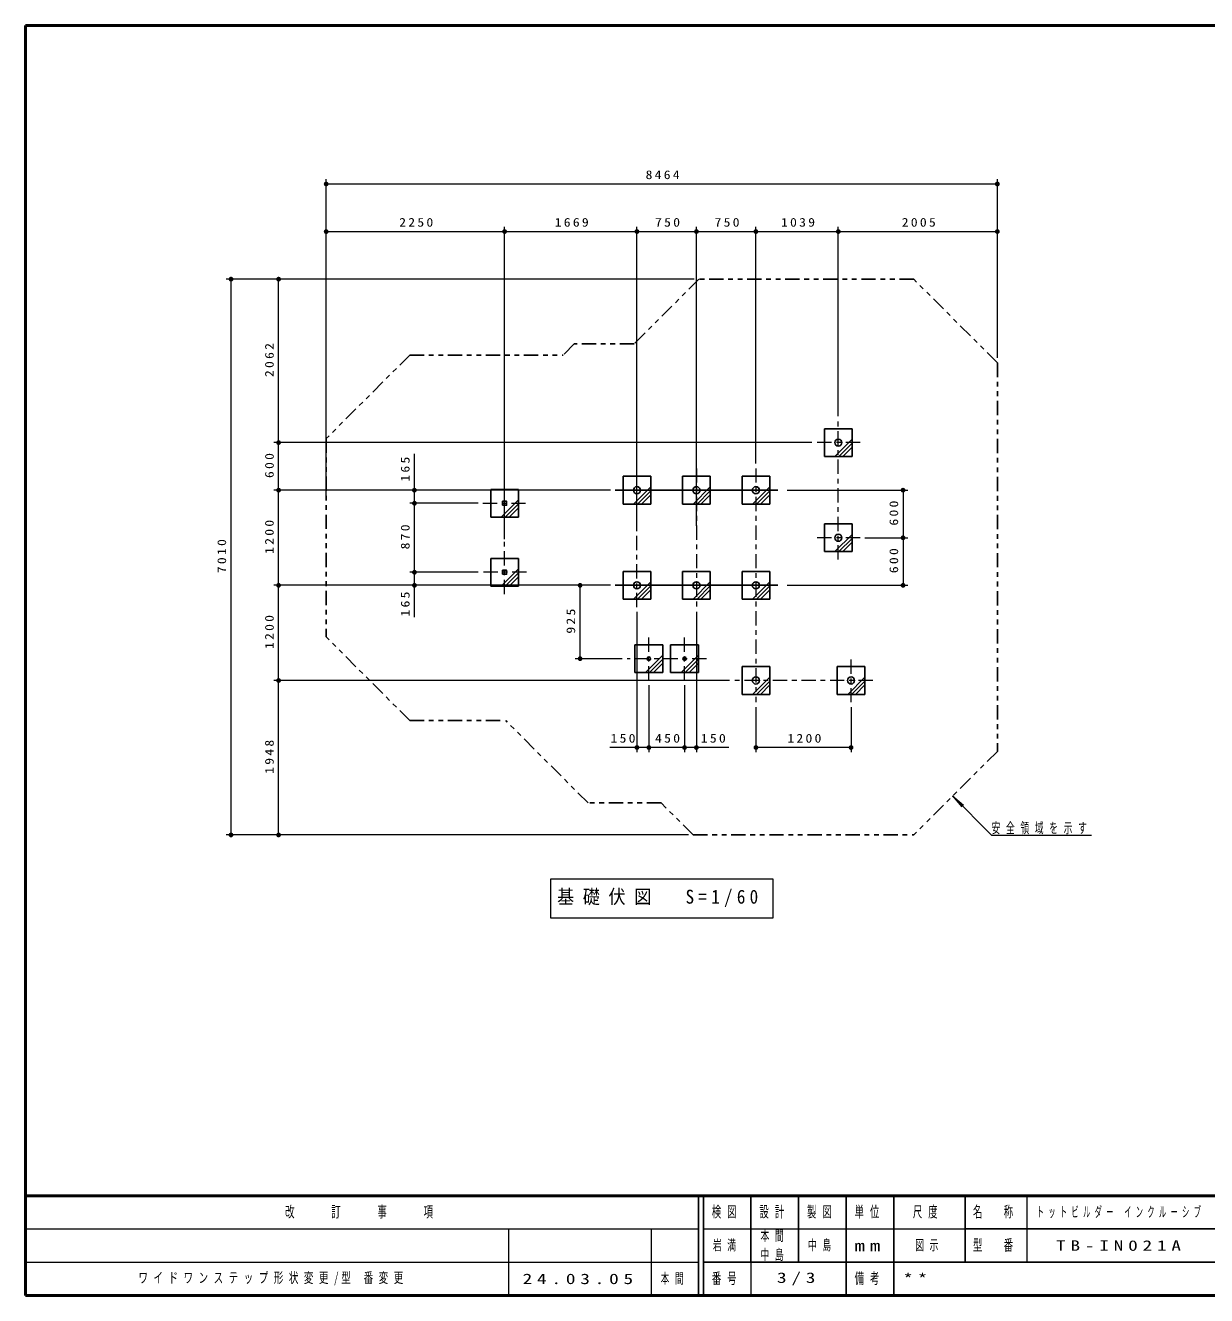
# Model space of a CAD drawing. Units: millimetres on the paper, scale 1:60. Extents: x -385 to 0, y -594 to 267.
# Drawn here: x -385 to -136.7, y -594 to -327 of the extents above; entities that cross this region are included whole.
import ezdxf

# ---------------------------------------------------------------- set-up
doc = ezdxf.new("R2010")
doc.units = ezdxf.units.MM
doc.linetypes.add('USER2', pattern=[6, 3, -1, 1, -1])
doc.linetypes.add('USER3', pattern=[8, 3, -1, 1, -1, 1, -1])
doc.layers.add('LY_1', color=7, linetype='Continuous', lineweight=25)
doc.styles.add('ＭＳ ゴシック', font='')
doc.styles.get('ＭＳ ゴシック').set_extended_font_data('MS Gothic')

# ---------------------------------------------------------------- blocks, each defined once
blk = doc.blocks.new('filled_dot')
at = {"color": 0, "linetype": 'Continuous', "lineweight": -2, "const_width": 1.25}
blk.add_lwpolyline([(-0.625, 0, 1), (0.625, 0, 1)], format="xyb", close=True, dxfattribs=at)

msp = doc.modelspace()

# ---------------------------------------------------------------- linework, layer by layer
at = {"layer": 'LY_1', "lineweight": 50}
for p, q in [((-385, -327), (-385, -594)), ((0, -327), (-385, -327)), ((-385, -573), (0, -573)), ((-385, -594), (0, -594))]:
    msp.add_line(p, q, dxfattribs=at)
at = {"layer": 'LY_1', "lineweight": 13}
for p, q in [((-321.785, -425.966), (-321.785, -359.337)), ((-321.785, -360.337), (-180.726, -360.337)), ((-180.726, -396.911), (-180.726, -359.337)), ((-321.785, -425.966), (-321.785, -369.337)), ((-321.785, -370.337), (-284.285, -370.337)), ((-284.285, -434.975), (-284.285, -369.337)), ((-284.285, -370.337), (-256.469, -370.337)), ((-256.469, -432.225), (-256.469, -369.337)), ((-256.469, -370.337), (-243.969, -370.337)), ((-243.969, -432.225), (-243.969, -369.337)), ((-243.969, -370.337), (-231.469, -370.337)), ((-231.469, -419.116), (-231.469, -369.337)), ((-231.469, -370.337), (-214.148, -370.337)), ((-214.148, -409.116), (-214.148, -369.337)), ((-214.148, -370.337), (-180.726, -370.337)), ((-244.447, -380.337), (-342.785, -380.337)), ((-341.785, -497.171), (-341.785, -380.337)), ((-331.785, -414.699), (-331.785, -380.337)), ((-219.731, -414.699), (-332.785, -414.699)), ((-331.785, -424.699), (-331.785, -414.699)), ((-211.232, -413.996), (-214.851, -417.616)), ((-211.232, -414.821), (-214.026, -417.616)), ((-211.232, -415.646), (-213.202, -417.616)), ((-303.234, -427.449), (-303.234, -417.049)), ((-253.552, -423.996), (-257.172, -427.616)), ((-241.052, -423.996), (-244.672, -427.616)), ((-228.552, -423.996), (-232.172, -427.616)), ((-276.626, -424.699), (-332.785, -424.699)), ((-331.785, -444.699), (-331.785, -424.699)), ((-262.052, -424.699), (-304.234, -424.699)), ((-281.369, -426.746), (-284.989, -430.366)), ((-253.552, -424.821), (-256.347, -427.616)), ((-253.552, -425.646), (-255.522, -427.616)), ((-241.052, -424.821), (-243.847, -427.616)), ((-241.052, -425.646), (-243.022, -427.616)), ((-228.552, -424.821), (-231.347, -427.616)), ((-228.552, -425.646), (-230.522, -427.616)), ((-224.885, -424.699), (-199.544, -424.699)), ((-200.544, -424.699), (-200.544, -434.699)), ((-289.869, -427.449), (-304.234, -427.449)), ((-303.234, -441.949), (-303.234, -427.449)), ((-281.369, -427.571), (-284.164, -430.366)), ((-281.369, -428.396), (-283.339, -430.366)), ((-211.232, -433.996), (-214.851, -437.616)), ((-211.232, -434.821), (-214.026, -437.616)), ((-208.565, -434.699), (-199.544, -434.699)), ((-200.544, -434.699), (-200.544, -444.699)), ((-211.232, -435.646), (-213.202, -437.616)), ((-289.869, -441.949), (-304.234, -441.949)), ((-303.234, -451.399), (-303.234, -441.949)), ((-281.369, -441.246), (-284.989, -444.866)), ((-281.369, -442.071), (-284.164, -444.866)), ((-281.369, -442.896), (-283.339, -444.866)), ((-276.626, -444.699), (-332.785, -444.699)), ((-331.785, -464.699), (-331.785, -444.699)), ((-262.052, -444.699), (-304.234, -444.699)), ((-268.426, -460.116), (-268.426, -444.699)), ((-253.552, -443.996), (-257.172, -447.616)), ((-253.552, -444.821), (-256.347, -447.616)), ((-253.552, -445.646), (-255.522, -447.616)), ((-241.052, -443.996), (-244.672, -447.616)), ((-241.052, -444.821), (-243.847, -447.616)), ((-241.052, -445.646), (-243.022, -447.616)), ((-228.552, -443.996), (-232.172, -447.616)), ((-228.552, -444.821), (-231.347, -447.616)), ((-228.552, -445.646), (-230.522, -447.616)), ((-224.885, -444.699), (-199.544, -444.699)), ((-256.469, -450.283), (-256.469, -479.795)), ((-243.969, -450.283), (-243.969, -479.795)), ((-259.552, -460.116), (-269.426, -460.116)), ((-251.052, -459.413), (-254.672, -463.033)), ((-251.052, -460.238), (-253.847, -463.033)), ((-251.052, -461.063), (-253.022, -463.033)), ((-243.552, -459.413), (-247.172, -463.033)), ((-243.552, -460.238), (-246.347, -463.033)), ((-243.552, -461.063), (-245.522, -463.033)), ((-228.552, -463.996), (-232.172, -467.616)), ((-208.552, -463.996), (-212.172, -467.616)), ((-237.052, -464.699), (-332.785, -464.699)), ((-331.785, -497.171), (-331.785, -464.699)), ((-253.969, -465.653), (-253.969, -479.795)), ((-246.469, -465.653), (-246.469, -479.795)), ((-228.552, -464.821), (-231.347, -467.616)), ((-228.552, -465.646), (-230.522, -467.616)), ((-208.552, -464.821), (-211.347, -467.616)), ((-208.552, -465.646), (-210.522, -467.616)), ((-231.469, -470.283), (-231.469, -479.795)), ((-211.469, -470.283), (-211.469, -479.795)), ((-253.969, -478.795), (-262.164, -478.795)), ((-246.469, -478.795), (-253.969, -478.795)), ((-237.19, -478.795), (-246.469, -478.795)), ((-211.469, -478.795), (-231.469, -478.795)), ((-190.147, -488.981), (-188.219, -491.279)), ((-190.147, -488.981), (-187.849, -490.91)), ((-181.938, -497.191), (-190.147, -488.981)), ((-305.212, -497.171), (-342.785, -497.171)), ((-245.645, -497.171), (-332.785, -497.171)), ((-181.938, -497.191), (-160.938, -497.191)), ((-274.656, -506.438), (-274.656, -514.571)), ((-227.856, -506.438), (-274.656, -506.438)), ((-227.856, -514.571), (-227.856, -506.438)), ((-274.656, -514.571), (-227.856, -514.571)), ((-174.5, -573), (-174.5, -587)), ((-385, -580), (-243.5, -580)), ((-283.5, -580), (-283.5, -594)), ((-253.5, -580), (-253.5, -594)), ((-242.5, -580), (-187.5, -580)), ((-385, -587), (-243.5, -587)), ((-232.5, -587), (-232.5, -594))]:
    msp.add_line(p, q, dxfattribs=at)
at = {"layer": 'LY_1', "linetype": 'USER3'}
for p, q in [((-243.447, -380.337), (-257.068, -393.957)), ((-198.3, -380.337), (-243.447, -380.337)), ((-180.726, -397.911), (-198.3, -380.337)), ((-269.638, -393.957), (-271.963, -396.283)), ((-257.068, -393.957), (-269.638, -393.957)), ((-304.212, -396.283), (-321.785, -413.856)), ((-304.212, -396.283), (-271.963, -396.283)), ((-180.726, -397.911), (-180.726, -479.598)), ((-321.785, -413.856), (-321.785, -455.543)), ((-304.212, -473.116), (-321.785, -455.543)), ((-304.212, -473.116), (-284.325, -473.116)), ((-266.751, -490.425), (-284.06, -473.116)), ((-180.726, -479.598), (-198.3, -497.171)), ((-251.391, -490.425), (-266.751, -490.425)), ((-244.645, -497.171), (-251.391, -490.425)), ((-244.645, -497.171), (-198.3, -497.171))]:
    msp.add_line(p, q, dxfattribs=at)
at = {"layer": 'LY_1', "linetype": 'USER2', "lineweight": 13}
for p, q in [((-214.148, -439.283), (-214.148, -410.116)), ((-209.565, -414.699), (-218.732, -414.699)), ((-256.469, -449.283), (-256.469, -420.116)), ((-243.969, -420.116), (-243.969, -449.283)), ((-231.469, -420.116), (-231.469, -469.283)), ((-284.285, -446.533), (-284.285, -422.866)), ((-288.869, -427.449), (-279.702, -427.449)), ((-209.565, -434.699), (-218.732, -434.699)), ((-279.702, -441.949), (-288.869, -441.949)), ((-253.969, -464.699), (-253.969, -455.533)), ((-246.469, -464.699), (-246.469, -455.533)), ((-241.885, -460.116), (-258.552, -460.116)), ((-211.469, -469.283), (-211.469, -460.116)), ((-206.885, -464.699), (-236.052, -464.699))]:
    msp.add_line(p, q, dxfattribs=at)
at = {"layer": 'LY_1'}
for p, q in [((-211.232, -411.783), (-217.065, -411.783)), ((-217.065, -411.783), (-217.065, -417.616)), ((-211.232, -417.616), (-211.232, -411.783)), ((-217.065, -417.616), (-211.232, -417.616)), ((-253.552, -421.783), (-259.385, -421.783)), ((-259.385, -421.783), (-259.385, -427.616)), ((-253.552, -427.616), (-253.552, -421.783)), ((-241.052, -421.783), (-246.885, -421.783)), ((-246.885, -421.783), (-246.885, -427.616)), ((-241.052, -427.616), (-241.052, -421.783)), ((-228.552, -421.783), (-234.385, -421.783)), ((-234.385, -421.783), (-234.385, -427.616)), ((-228.552, -427.616), (-228.552, -421.783)), ((-281.369, -424.533), (-287.202, -424.533)), ((-287.202, -424.533), (-287.202, -430.366)), ((-281.369, -430.366), (-281.369, -424.533)), ((-261.052, -424.699), (-226.885, -424.699)), ((-259.385, -427.616), (-253.552, -427.616)), ((-246.885, -427.616), (-241.052, -427.616)), ((-234.385, -427.616), (-228.552, -427.616)), ((-287.202, -430.366), (-281.369, -430.366)), ((-211.232, -431.783), (-217.065, -431.783)), ((-217.065, -431.783), (-217.065, -437.616)), ((-211.232, -437.616), (-211.232, -431.783)), ((-217.065, -437.616), (-211.232, -437.616)), ((-281.369, -439.033), (-287.202, -439.033)), ((-287.202, -439.033), (-287.202, -444.866)), ((-281.369, -444.866), (-281.369, -439.033)), ((-253.552, -441.783), (-259.385, -441.783)), ((-259.385, -441.783), (-259.385, -447.616)), ((-253.552, -447.616), (-253.552, -441.783)), ((-241.052, -441.783), (-246.885, -441.783)), ((-246.885, -441.783), (-246.885, -447.616)), ((-241.052, -447.616), (-241.052, -441.783)), ((-228.552, -441.783), (-234.385, -441.783)), ((-234.385, -441.783), (-234.385, -447.616)), ((-228.552, -447.616), (-228.552, -441.783)), ((-287.202, -444.866), (-281.369, -444.866)), ((-226.885, -444.699), (-261.052, -444.699)), ((-259.385, -447.616), (-253.552, -447.616)), ((-246.885, -447.616), (-241.052, -447.616)), ((-234.385, -447.616), (-228.552, -447.616)), ((-251.052, -457.199), (-256.885, -457.199)), ((-256.885, -457.199), (-256.885, -463.033)), ((-251.052, -463.033), (-251.052, -457.199)), ((-243.552, -457.199), (-249.385, -457.199)), ((-249.385, -457.199), (-249.385, -463.033)), ((-243.552, -463.033), (-243.552, -457.199)), ((-228.552, -461.783), (-234.385, -461.783)), ((-234.385, -461.783), (-234.385, -467.616)), ((-228.552, -467.616), (-228.552, -461.783)), ((-208.552, -461.783), (-214.385, -461.783)), ((-214.385, -461.783), (-214.385, -467.616)), ((-208.552, -467.616), (-208.552, -461.783)), ((-256.885, -463.033), (-251.052, -463.033)), ((-249.385, -463.033), (-243.552, -463.033)), ((-234.385, -467.616), (-228.552, -467.616)), ((-214.385, -467.616), (-208.552, -467.616)), ((-243.5, -573), (-243.5, -594)), ((-242.5, -573), (-242.5, -594)), ((-232.5, -573), (-232.5, -587)), ((-222.5, -573), (-222.5, -587)), ((-212.5, -573), (-212.5, -594)), ((-202.5, -573), (-202.5, -587)), ((-187.5, -573), (-187.5, -587)), ((-187.5, -580), (-70, -580)), ((-242.5, -587), (0, -587)), ((-202.5, -587), (-202.5, -594))]:
    msp.add_line(p, q, dxfattribs=at)
for points in [[(-284.702, -427.866), (-283.869, -427.866), (-283.869, -427.033), (-284.702, -427.033)], [(-284.702, -442.366), (-283.869, -442.366), (-283.869, -441.533), (-284.702, -441.533)]]:
    msp.add_lwpolyline(points, close=True, dxfattribs=at)
for centre, radius in [((-214.148, -414.699), 0.743), ((-256.469, -424.699), 0.743), ((-243.969, -424.699), 0.743), ((-231.469, -424.699), 0.743), ((-214.148, -434.699), 0.743), ((-256.469, -444.699), 0.743), ((-243.969, -444.699), 0.743), ((-231.469, -444.699), 0.743), ((-253.969, -460.116), 0.356), ((-246.469, -460.116), 0.356), ((-231.469, -464.699), 0.743), ((-211.469, -464.699), 0.743)]:
    msp.add_circle(centre, radius, dxfattribs=at)

# ---------------------------------------------------------------- block references
at = {"layer": 'LY_1', "lineweight": 13, "xscale": 0.4, "yscale": 0.4}
for p in [(-321.785, -360.337), (-321.785, -370.337), (-284.285, -370.337), (-256.469, -370.337), (-243.969, -370.337), (-231.469, -370.337), (-214.148, -370.337), (-256.469, -478.795), (-253.969, -478.795), (-246.469, -478.795), (-231.469, -478.795)]:
    msp.add_blockref('filled_dot', p, dxfattribs=at)
for p, rotation in [((-180.726, -360.337), 180), ((-284.285, -370.337), 180), ((-256.469, -370.337), 180), ((-243.969, -370.337), 180), ((-231.469, -370.337), 180), ((-214.148, -370.337), 180), ((-180.726, -370.337), 180), ((-341.785, -380.337), 270), ((-331.785, -380.337), 270), ((-331.785, -414.699), 90), ((-331.785, -414.699), 270), ((-331.785, -424.699), 90), ((-331.785, -424.699), 270), ((-303.234, -424.699), 270), ((-200.544, -424.699), 270), ((-303.234, -427.449), 270), ((-303.234, -427.449), 90), ((-200.544, -434.699), 270), ((-200.544, -434.699), 90), ((-303.234, -441.949), 270), ((-303.234, -441.949), 90), ((-331.785, -444.699), 90), ((-331.785, -444.699), 270), ((-303.234, -444.699), 90), ((-268.426, -444.699), 270), ((-200.544, -444.699), 90), ((-268.426, -460.116), 90), ((-331.785, -464.699), 90), ((-331.785, -464.699), 270), ((-253.969, -478.795), 180), ((-246.469, -478.795), 180), ((-243.969, -478.795), 180), ((-211.469, -478.795), 180), ((-341.785, -497.171), 90), ((-331.785, -497.171), 90)]:
    msp.add_blockref('filled_dot', p, dxfattribs=dict(at, rotation=rotation))

# ---------------------------------------------------------------- texts
at = {"layer": 'LY_1', "style": 'ＭＳ ゴシック'}
for s, insert, char_height, attachment_point in [('\\T1.33;\\W1.15;8464', (-250.839, -359.337), 1.833, 8), ('\\T1.33;\\W1.15;2250', (-302.626, -369.337), 1.833, 8), ('\\T1.33;\\W1.15;1669', (-269.949, -369.337), 1.833, 8), ('\\T1.33;\\W1.15;750', (-249.803, -369.337), 1.833, 8), ('\\T1.33;\\W1.15;750', (-237.303, -369.337), 1.833, 8), ('\\T1.33;\\W1.15;1039', (-222.385, -369.337), 1.833, 8), ('\\T1.33;\\W1.15;2005', (-197.009, -369.337), 1.833, 8), ('\\T1.33;\\W1.15;150', (-259.164, -477.795), 1.833, 8), ('\\T1.33;\\W1.15;450', (-249.803, -477.795), 1.833, 8), ('\\T1.33;\\W1.15;150', (-240.19, -477.795), 1.833, 8), ('\\T1.33;\\W1.15;1200', (-221.048, -477.795), 1.833, 8), ('\\T1.64;\\W0.6;安全領域を示す', (-181.938, -497.041), 2.199, 7), ('\\T1.5;\\W0.9;基礎伏図\u3000S=1/60', (-273.256, -510.504), 2.933, 4), ('\\T1.64;\\W0.6;改\u3000\u3000訂\u3000\u3000事\u3000\u3000項', (-314.25, -576.5), 2.346, 5), ('\\T1.64;\\W0.6;検図', (-237.5, -576.5), 2.346, 5), ('\\T1.64;\\W0.6;設計', (-227.5, -576.5), 2.346, 5), ('\\T1.64;\\W0.6;製図', (-217.5, -576.5), 2.346, 5), ('\\T1.64;\\W0.6;単位', (-207.5, -576.5), 2.346, 5), ('\\T1.64;\\W0.6;尺度', (-195.25, -576.5), 2.346, 5), ('\\T1.64;\\W0.6;名\u3000称', (-181, -576.5), 2.346, 5), ('\\T1.58;\\W0.5;トットビルダー\\~インクルーシブ', (-154.75, -576.5), 2.199, 5), ('\\T1.64;\\W0.6;岩満', (-237.5, -583.5), 2.199, 5), ('\\T1.64;\\W0.6;本間', (-230.5, -581.5), 2.199, 4), ('\\T1.64;\\W0.6;中島', (-217.5, -583.5), 2.199, 5), ('\\T1.64;\\W0.6;型\u3000番', (-181, -583.5), 2.346, 5), ('\\T1.64;\\W0.6;中島', (-230.5, -585.5), 2.199, 4), ('\\T1.5;\\W1.35;mm', (-207.5, -583.5), 2.346, 5), ('\\T1.64;\\W0.6;図示', (-198, -583.5), 2.199, 4), ('\\T1.5;\\W1.35;TB-IN021A', (-154.75, -583.5), 2.199, 5), ('\\T1.58;\\W0.65;ワイドワンステップ形状変更/型\\~番変更', (-361.25, -590.5), 2.199, 4), ('\\T1.5;\\W1.35;24.03.05', (-280.5, -590.5), 2.199, 4), ('\\T1.64;\\W0.6;本間', (-251.5, -590.5), 2.199, 4), ('\\T1.64;\\W0.6;番号', (-237.5, -590.5), 2.346, 5), ('\\T1.5;\\W1.35;3/3', (-222.5, -590.5), 2.199, 5), ('\\T1.64;\\W0.6;備考', (-207.5, -590.5), 2.346, 5), ('\\T1.5;\\W1.35;**', (-200.5, -590.5), 2.199, 4)]:
    msp.add_mtext(s, dxfattribs=dict(at, insert=insert, char_height=char_height, attachment_point=attachment_point))
at = {"layer": 'LY_1', "char_height": 1.833, "attachment_point": 8, "rotation": 90, "style": 'ＭＳ ゴシック'}
for s, insert in [('\\T1.33;\\W1.15;2062', (-332.785, -397.109)), ('\\T1.33;\\W1.15;600', (-332.785, -419.283)), ('\\T1.33;\\W1.15;165', (-304.234, -420.049)), ('\\T1.33;\\W1.15;600', (-201.544, -429.283)), ('\\T1.33;\\W1.15;1200', (-332.785, -434.278)), ('\\T1.33;\\W1.15;870', (-304.234, -434.284)), ('\\T1.33;\\W1.15;7010', (-342.785, -438.333)), ('\\T1.33;\\W1.15;600', (-201.544, -439.283)), ('\\T1.33;\\W1.15;165', (-304.234, -448.399)), ('\\T1.33;\\W1.15;1200', (-332.785, -454.278)), ('\\T1.33;\\W1.15;925', (-269.426, -451.991)), ('\\T1.33;\\W1.15;1948', (-332.785, -480.507))]:
    msp.add_mtext(s, dxfattribs=dict(at, insert=insert))

doc.saveas('drawing.dxf')
